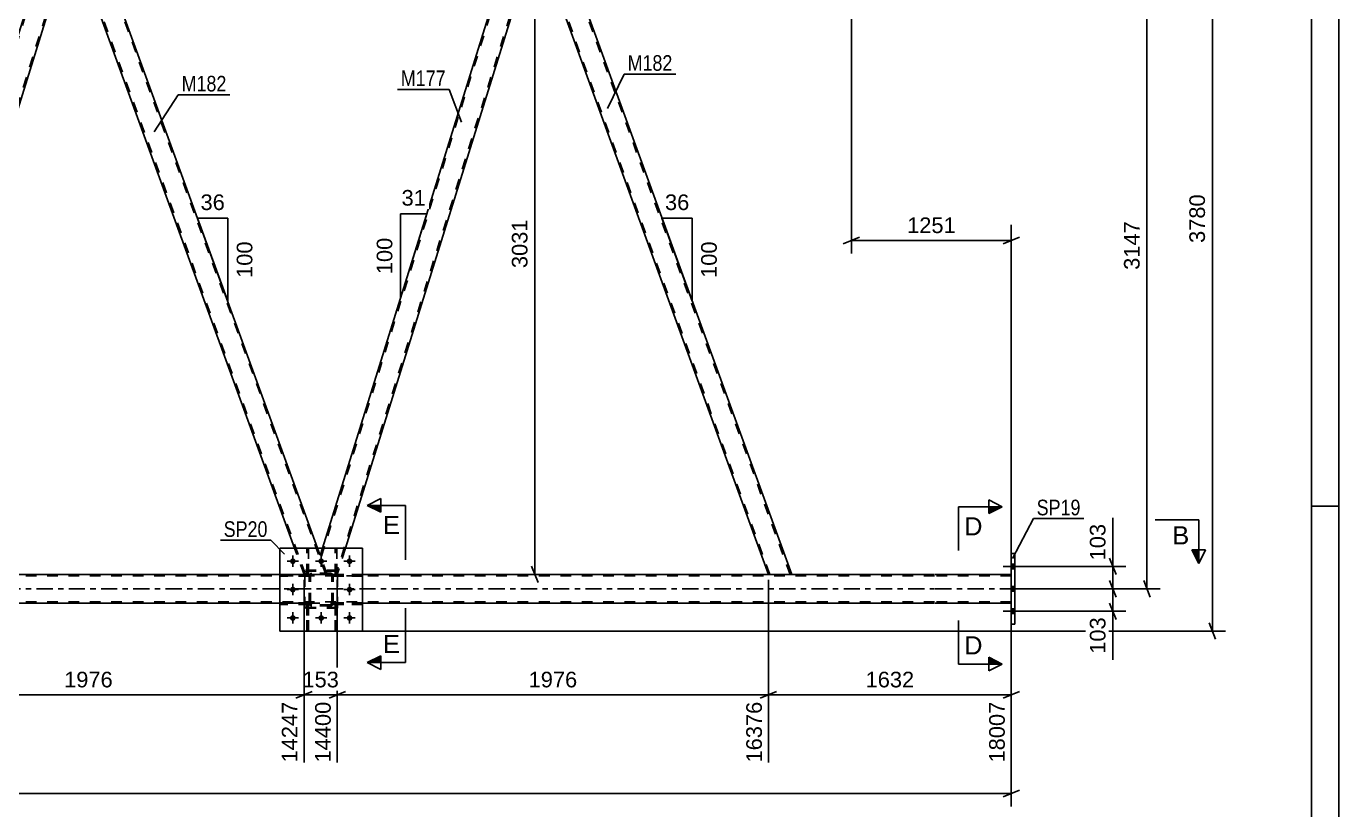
# Model space of a CAD drawing. Header units: millimetres. Extents: x -36 to 805, y -409 to 185.
# Drawn here: x 564.6 to 805.1, y -166.4 to -22.7 of the extents above; entities that cross this region are included whole.
import ezdxf

# ---------------------------------------------------------------- set-up
doc = ezdxf.new("R2010")
doc.units = ezdxf.units.MM
doc.linetypes.add('DXK_LINE_DOT2', pattern=[3.9198, 1.9599, -1.9599])
doc.linetypes.add('DXK_LINE_DOT3', pattern=[5.9187, 2.979, -0.9799, 0.9799, -0.9799])
doc.styles.add('Arial', font='ARIAL.TTF', dxfattribs={"height": 0.2})
doc.styles.add('Arial Narrow', font='ARIALN.TTF', dxfattribs={"height": 0.2})

# ---------------------------------------------------------------- blocks, each defined once
blk = doc.blocks.new('Unknown-203724355-1135')
at = {"color": 5, "linetype": 'Continuous'}
for p, q in [((805.14, -408.7), (805.14, 185.3)), ((800.14, -403.7), (800.14, 180.3)), ((805.14, -110.7), (800.14, -110.7))]:
    blk.add_line(p, q, dxfattribs=at)
blk = doc.blocks.new('Part-203724355-4261 - 3772')
at = {"color": 7, "linetype": 'DXK_LINE_DOT2'}
for p, q in [((620.82, -128.75), (620.82, -128.43)), ((620.82, -128.43), (626.22, -128.43)), ((626.22, -128.75), (620.82, -128.75)), ((621.42, -128.75), (621.42, -128.43)), ((626.22, -128.43), (626.22, -128.75))]:
    blk.add_line(p, q, dxfattribs=at)
blk = doc.blocks.new('Part-203724355-4108 - 3772')
at = {"color": 7, "linetype": 'DXK_LINE_DOT2'}
for p, q in [((621.49, -128.76), (621.17, -128.76)), ((621.17, -128.76), (621.17, -133.59)), ((621.17, -129.36), (621.49, -129.36)), ((621.49, -133.59), (621.49, -128.76)), ((621.17, -133.59), (621.49, -133.59))]:
    blk.add_line(p, q, dxfattribs=at)
blk = doc.blocks.new('Part-203724355-3870 - 3772')
at = {"color": 7, "linetype": 'DXK_LINE_DOT2'}
for p, q in [((731.06, -123.46), (45.58, -123.46)), ((626.22, -123.22), (611.02, -123.22)), ((745.12, -123.46), (731.16, -123.46)), ((745.12, -123.22), (745.12, -128.5)), ((731.06, -128.26), (45.58, -128.26)), ((626.22, -128.5), (611.02, -128.5)), ((745.12, -128.26), (731.16, -128.26))]:
    blk.add_line(p, q, dxfattribs=at)
at = {"color": 2, "linetype": 'Continuous'}
for p, q in [((611.02, -123.22), (455.95, -123.22)), ((731.06, -123.22), (626.22, -123.22)), ((745.12, -123.22), (731.16, -123.22)), ((611.02, -128.5), (455.95, -128.5)), ((731.06, -128.5), (626.22, -128.5)), ((745.12, -128.5), (731.16, -128.5))]:
    blk.add_line(p, q, dxfattribs=at)
at = {"color": 7, "linetype": 'DXK_LINE_DOT3'}
for p, q in [((45.58, -125.86), (731.06, -125.86)), ((731.16, -125.86), (745.12, -125.86))]:
    blk.add_line(p, q, dxfattribs=at)
blk = doc.blocks.new('Part-203724355-3836 - 3772')
at = {"color": 2, "linetype": 'Continuous'}
for p, q in [((660.74, -2), (656.48, -2)), ((704.86, -123.22), (660.74, -2)), ((700.6, -123.22), (658.03, -6.25))]:
    blk.add_line(p, q, dxfattribs=at)
at = {"color": 7, "linetype": 'DXK_LINE_DOT2'}
for p, q in [((656.48, -2), (656.52, -2)), ((656.48, -2), (658.03, -6.25)), ((700.86, -123.22), (656.73, -2)), ((704.6, -123.22), (660.48, -2)), ((700.6, -123.22), (704.86, -123.22))]:
    blk.add_line(p, q, dxfattribs=at)
blk = doc.blocks.new('Part-203724355-3851 - 3772')
at = {"color": 7, "linetype": 'DXK_LINE_DOT2'}
for p, q in [((655.41, -2), (618.59, -120.12)), ((655.41, -2), (655.43, -2)), ((657.89, -5.88), (621.32, -123.22)), ((618.46, -119.75), (618.88, -118.4)), ((619.72, -123.22), (618.46, -119.75)), ((623.07, -118.4), (621.57, -123.22)), ((621.57, -123.22), (619.72, -123.22))]:
    blk.add_line(p, q, dxfattribs=at)
at = {"color": 2, "linetype": 'Continuous'}
for p, q in [((655.16, -2), (618.88, -118.4)), ((655.2, -2), (655.16, -2)), ((656.48, -2), (655.2, -2)), ((658.03, -6.25), (656.48, -2)), ((658.03, -6.25), (623.07, -118.4))]:
    blk.add_line(p, q, dxfattribs=at)
blk = doc.blocks.new('Part-203724355-4107 - 3772')
at = {"color": 7, "linetype": 'DXK_LINE_DOT2'}
for p, q in [((621.62, -122.59), (615.62, -122.59)), ((615.62, -129.39), (615.62, -122.59)), ((621.62, -129.39), (621.62, -122.59)), ((621.62, -129.39), (615.62, -129.39))]:
    blk.add_line(p, q, dxfattribs=at)
blk = doc.blocks.new('Part-203724355-3858 - 3772')
at = {"color": 7, "linetype": 'DXK_LINE_DOT2'}
for p, q in [((621.62, -122.46), (615.62, -122.46)), ((615.62, -129.26), (615.62, -122.46)), ((621.62, -129.26), (621.62, -122.46)), ((621.62, -129.26), (615.62, -129.26))]:
    blk.add_line(p, q, dxfattribs=at)
blk = doc.blocks.new('Part-203724355-3859 - 3772')
at = {"color": 7, "linetype": 'DXK_LINE_DOT2'}
for p, q in [((616.42, -123.48), (616.45, -123.29)), ((616.45, -123.29), (616.42, -123.48)), ((616.42, -128.52), (616.42, -123.48)), ((616.66, -123.48), (616.68, -123.38)), ((616.66, -128.52), (616.66, -123.48)), ((616.68, -123.38), (616.73, -123.31)), ((616.71, -123.03), (616.9, -123)), ((616.9, -123), (616.71, -123.03)), ((616.73, -123.31), (616.8, -123.25)), ((616.8, -123.25), (616.9, -123.24)), ((620.34, -123), (616.9, -123)), ((616.9, -123.24), (620.34, -123.24)), ((620.34, -123), (620.52, -123.03)), ((620.52, -123.03), (620.34, -123)), ((620.34, -123.24), (620.43, -123.25)), ((620.43, -123.25), (620.51, -123.31)), ((620.51, -123.31), (620.56, -123.38)), ((620.56, -123.38), (620.58, -123.48)), ((620.58, -128.52), (620.58, -123.48)), ((620.78, -123.29), (620.82, -123.48)), ((620.82, -123.48), (620.78, -123.29)), ((620.82, -128.52), (620.82, -123.48)), ((616.45, -128.7), (616.42, -128.52)), ((616.42, -128.52), (616.45, -128.7)), ((616.68, -128.61), (616.66, -128.52)), ((616.73, -128.69), (616.68, -128.61)), ((616.9, -129), (616.71, -128.96)), ((616.71, -128.96), (616.9, -129)), ((616.8, -128.74), (616.73, -128.69)), ((616.9, -128.76), (616.8, -128.74)), ((620.34, -128.76), (616.9, -128.76)), ((620.34, -129), (616.9, -129)), ((620.43, -128.74), (620.34, -128.76)), ((620.52, -128.96), (620.34, -129)), ((620.34, -129), (620.52, -128.96)), ((620.51, -128.69), (620.43, -128.74)), ((620.56, -128.61), (620.51, -128.69)), ((620.58, -128.52), (620.56, -128.61)), ((620.82, -128.52), (620.78, -128.7)), ((620.78, -128.7), (620.82, -128.52))]:
    blk.add_line(p, q, dxfattribs=at)
at = {"color": 7, "linetype": 'DXK_LINE_DOT3'}
blk.add_line((618.62, -126), (618.62, -126), dxfattribs=at)
at = {"color": 7, "linetype": 'DXK_LINE_DOT2'}
for centre, start, end in [((616.9, -123.48), 112.5, 157.5), ((616.9, -123.48), 112.5, 157.5), ((620.34, -123.48), 22.5, 67.5), ((620.34, -123.48), 22.5, 67.5), ((616.9, -128.52), 202.5, 247.5), ((616.9, -128.52), 202.5, 247.5), ((620.34, -128.52), 292.5, 337.5), ((620.34, -128.52), 292.5, 337.5)]:
    blk.add_arc(centre, 0.48, start, end, dxfattribs=at)
blk = doc.blocks.new('Part-203724355-3952 - 3772')
at = {"color": 7, "linetype": 'DXK_LINE_DOT2'}
for p, q in [((615.97, -133.59), (615.97, -128.76)), ((615.97, -128.76), (616.29, -128.76)), ((615.97, -129.36), (616.29, -129.36)), ((616.29, -128.76), (616.29, -133.59)), ((616.29, -133.59), (615.97, -133.59))]:
    blk.add_line(p, q, dxfattribs=at)
blk = doc.blocks.new('Part-203724355-3888 - 3772')
at = {"color": 2, "linetype": 'Continuous'}
for p, q in [((575.6, -2), (571.35, -2)), ((617.97, -118.4), (575.6, -2)), ((613.71, -118.4), (572.89, -6.25))]:
    blk.add_line(p, q, dxfattribs=at)
at = {"color": 7, "linetype": 'DXK_LINE_DOT2'}
for p, q in [((571.35, -2), (571.38, -2)), ((571.35, -2), (572.89, -6.25)), ((615.72, -123.22), (571.6, -2)), ((619.47, -123.22), (575.35, -2)), ((615.47, -123.22), (613.71, -118.4)), ((619.72, -123.22), (617.97, -118.4)), ((619.72, -123.22), (615.47, -123.22))]:
    blk.add_line(p, q, dxfattribs=at)
blk = doc.blocks.new('Part-203724355-3932 - 3772')
at = {"color": 2, "linetype": 'Continuous'}
for p, q in [((533.33, -119.75), (570.03, -2)), ((570.07, -2), (570.03, -2)), ((571.35, -2), (570.07, -2)), ((572.89, -6.25), (571.35, -2)), ((572.89, -6.25), (536.43, -123.22)), ((534.59, -123.22), (533.33, -119.75))]:
    blk.add_line(p, q, dxfattribs=at)
at = {"color": 7, "linetype": 'DXK_LINE_DOT2'}
for p, q in [((570.28, -2), (533.46, -120.12)), ((570.28, -2), (570.3, -2)), ((572.76, -5.88), (536.18, -123.22)), ((534.59, -123.22), (536.43, -123.22))]:
    blk.add_line(p, q, dxfattribs=at)
blk = doc.blocks.new('Part-203724355-4263 - 3772')
at = {"color": 7, "linetype": 'DXK_LINE_DOT2'}
for p, q in [((616.42, -128.43), (611.02, -128.43)), ((611.02, -128.75), (611.02, -128.43)), ((616.42, -128.75), (611.02, -128.75)), ((615.82, -128.75), (615.82, -128.43)), ((616.42, -128.43), (616.42, -128.75))]:
    blk.add_line(p, q, dxfattribs=at)
blk = doc.blocks.new('Part-203724355-3995 - 3772')
at = {"color": 2, "linetype": 'Continuous'}
for p, q in [((745.12, -132.36), (745.12, -119.36)), ((745.76, -119.36), (745.12, -119.36)), ((745.76, -119.36), (745.76, -132.36)), ((745.76, -132.36), (745.12, -132.36))]:
    blk.add_line(p, q, dxfattribs=at)
blk = doc.blocks.new('Bolt-203724355-4007 - 3772')
at = {"linetype": 'Continuous'}
for points in [[(613.94, -120.8, -1), (612.9, -120.8, -1)], [(619.14, -120.8, -1), (618.1, -120.8, -1)], [(624.34, -120.8, -1), (623.3, -120.8, -1)], [(613.94, -126, -1), (612.9, -126, -1)], [(624.34, -126, -1), (623.3, -126, -1)], [(613.94, -131.2, -1), (612.9, -131.2, -1)], [(619.14, -131.2, -1), (618.1, -131.2, -1)], [(624.34, -131.2, -1), (623.3, -131.2, -1)]]:
    blk.add_hatch(color=1, dxfattribs=at).paths.add_polyline_path(points)
at = {"color": 1, "linetype": 'Continuous'}
for p, q in [((613.42, -119.76), (613.42, -121.84)), ((618.62, -119.76), (618.62, -121.84)), ((623.82, -119.76), (623.82, -121.84)), ((614.46, -120.8), (612.38, -120.8)), ((619.66, -120.8), (617.58, -120.8)), ((624.86, -120.8), (622.78, -120.8)), ((613.42, -124.96), (613.42, -127.04)), ((623.82, -124.96), (623.82, -127.04)), ((614.46, -126), (612.38, -126)), ((624.86, -126), (622.78, -126)), ((614.46, -131.2), (612.38, -131.2)), ((613.42, -130.16), (613.42, -132.24)), ((619.66, -131.2), (617.58, -131.2)), ((618.62, -130.16), (618.62, -132.24)), ((624.86, -131.2), (622.78, -131.2)), ((623.82, -130.16), (623.82, -132.24))]:
    blk.add_line(p, q, dxfattribs=at)
blk = doc.blocks.new('Bolt-203724355-4008 - 3772')
at = {"color": 1, "linetype": 'Continuous'}
for p, q in [((613.42, -119.76), (613.42, -120.45)), ((618.62, -119.76), (618.62, -120.45)), ((623.82, -119.76), (623.82, -120.45)), ((612.38, -120.8), (613.07, -120.8)), ((613.42, -121.84), (613.42, -121.14)), ((614.46, -120.8), (613.76, -120.8)), ((617.58, -120.8), (618.27, -120.8)), ((618.62, -121.84), (618.62, -121.14)), ((619.66, -120.8), (618.96, -120.8)), ((622.78, -120.8), (623.47, -120.8)), ((623.82, -121.84), (623.82, -121.14)), ((624.86, -120.8), (624.16, -120.8)), ((613.42, -124.96), (613.42, -125.65)), ((623.82, -124.96), (623.82, -125.65)), ((612.38, -126), (613.07, -126)), ((613.42, -127.04), (613.42, -126.34)), ((614.46, -126), (613.76, -126)), ((622.78, -126), (623.47, -126)), ((623.82, -127.04), (623.82, -126.34)), ((624.86, -126), (624.16, -126)), ((612.38, -131.2), (613.07, -131.2)), ((613.42, -130.16), (613.42, -130.85)), ((613.42, -132.24), (613.42, -131.54)), ((614.46, -131.2), (613.76, -131.2)), ((617.58, -131.2), (618.27, -131.2)), ((618.62, -130.16), (618.62, -130.85)), ((618.62, -132.24), (618.62, -131.54)), ((619.66, -131.2), (618.96, -131.2)), ((622.78, -131.2), (623.47, -131.2)), ((623.82, -130.16), (623.82, -130.85)), ((623.82, -132.24), (623.82, -131.54)), ((624.86, -131.2), (624.16, -131.2))]:
    blk.add_line(p, q, dxfattribs=at)
blk = doc.blocks.new('Bolt-203724355-4017 - 3772')
at = {"linetype": 'Continuous'}
for points in [[(745.12, -121.32), (745.12, -122.2), (745.76, -122.2), (745.76, -121.32)], [(745.12, -121.32), (745.12, -122.2), (745.76, -122.2), (745.76, -121.32)], [(745.12, -121.32), (745.12, -122.2), (745.76, -122.2), (745.76, -121.32)], [(745.12, -125.42), (745.12, -126.3), (745.76, -126.3), (745.76, -125.42)], [(745.12, -125.42), (745.12, -126.3), (745.76, -126.3), (745.76, -125.42)], [(745.12, -129.52), (745.12, -130.4), (745.76, -130.4), (745.76, -129.52)], [(745.12, -129.52), (745.12, -130.4), (745.76, -130.4), (745.76, -129.52)], [(745.12, -129.52), (745.12, -130.4), (745.76, -130.4), (745.76, -129.52)]]:
    blk.add_hatch(color=1, dxfattribs=at).paths.add_polyline_path(points)
at = {"color": 1, "linetype": 'Continuous'}
for p, q in [((746.92, -121.76), (743.6, -121.76)), ((746.92, -121.76), (743.6, -121.76)), ((746.92, -121.76), (743.6, -121.76)), ((745.76, -121.32), (745.12, -121.32)), ((745.76, -121.32), (745.12, -121.32)), ((745.76, -121.32), (745.12, -121.32)), ((745.76, -122.2), (745.12, -122.2)), ((745.76, -122.2), (745.12, -122.2)), ((745.76, -122.2), (745.12, -122.2)), ((746.92, -125.86), (743.6, -125.86)), ((746.92, -125.86), (743.6, -125.86)), ((745.76, -125.42), (745.12, -125.42)), ((745.76, -125.42), (745.12, -125.42)), ((745.76, -126.3), (745.12, -126.3)), ((745.76, -126.3), (745.12, -126.3)), ((745.76, -129.52), (745.12, -129.52)), ((745.76, -129.52), (745.12, -129.52)), ((745.76, -129.52), (745.12, -129.52)), ((746.92, -129.96), (743.6, -129.96)), ((746.92, -129.96), (743.6, -129.96)), ((746.92, -129.96), (743.6, -129.96)), ((745.76, -130.4), (745.12, -130.4)), ((745.76, -130.4), (745.12, -130.4)), ((745.76, -130.4), (745.12, -130.4))]:
    blk.add_line(p, q, dxfattribs=at)
blk = doc.blocks.new('Part-203724355-4022 - 3772')
at = {"color": 2, "linetype": 'Continuous'}
for p, q in [((626.22, -118.4), (611.02, -118.4)), ((611.02, -133.6), (611.02, -118.4)), ((626.22, -133.6), (626.22, -118.4)), ((626.22, -133.6), (611.02, -133.6))]:
    blk.add_line(p, q, dxfattribs=at)
blk = doc.blocks.new('Part-203724355-4054 - 3772')
at = {"color": 7, "linetype": 'DXK_LINE_DOT2'}
for p, q in [((611.02, -118.4), (626.22, -118.4)), ((611.02, -118.4), (611.02, -133.6)), ((626.22, -118.4), (626.22, -133.6)), ((611.02, -133.6), (626.22, -133.6))]:
    blk.add_line(p, q, dxfattribs=at)
blk = doc.blocks.new('Part-203724355-4089 - 3772')
at = {"color": 7, "linetype": 'DXK_LINE_DOT2'}
for p, q in [((616.29, -128.76), (615.97, -128.76)), ((615.97, -128.76), (615.97, -133.59)), ((615.97, -129.36), (616.29, -129.36)), ((616.29, -133.59), (616.29, -128.76)), ((615.97, -133.59), (616.29, -133.59))]:
    blk.add_line(p, q, dxfattribs=at)
blk = doc.blocks.new('Part-203724355-4095 - 3772')
at = {"color": 2, "linetype": 'Continuous'}
for p, q in [((615.97, -118.4), (615.97, -118.39)), ((616.29, -118.39), (615.97, -118.39)), ((616.29, -118.4), (616.29, -118.39))]:
    blk.add_line(p, q, dxfattribs=at)
at = {"color": 7, "linetype": 'DXK_LINE_DOT2'}
for p, q in [((615.97, -123.24), (615.97, -118.4)), ((616.29, -123.24), (616.29, -118.4)), ((615.97, -122.64), (616.29, -122.64)), ((616.29, -123.24), (615.97, -123.24))]:
    blk.add_line(p, q, dxfattribs=at)
blk = doc.blocks.new('Part-203724355-4098 - 3772')
at = {"color": 7, "linetype": 'DXK_LINE_DOT2'}
for p, q in [((616.42, -128.43), (611.02, -128.43)), ((611.02, -128.43), (611.02, -128.75)), ((616.42, -128.75), (611.02, -128.75)), ((615.82, -128.75), (615.82, -128.43)), ((616.42, -128.75), (616.42, -128.43))]:
    blk.add_line(p, q, dxfattribs=at)
blk = doc.blocks.new('Part-203724355-4099 - 3772')
at = {"color": 7, "linetype": 'DXK_LINE_DOT2'}
for p, q in [((621.17, -123.24), (621.17, -118.39)), ((621.17, -118.39), (621.49, -118.39)), ((621.49, -118.39), (621.49, -123.24)), ((621.17, -122.64), (621.49, -122.64)), ((621.49, -123.24), (621.17, -123.24))]:
    blk.add_line(p, q, dxfattribs=at)
blk = doc.blocks.new('Part-203724355-4101 - 3772')
at = {"color": 7, "linetype": 'DXK_LINE_DOT2'}
for p, q in [((621.17, -133.59), (621.17, -128.76)), ((621.17, -128.76), (621.49, -128.76)), ((621.17, -129.36), (621.49, -129.36)), ((621.49, -128.76), (621.49, -133.59)), ((621.49, -133.59), (621.17, -133.59))]:
    blk.add_line(p, q, dxfattribs=at)
blk = doc.blocks.new('Part-203724355-4103 - 3772')
at = {"color": 7, "linetype": 'DXK_LINE_DOT2'}
for p, q in [((616.42, -123.48), (616.45, -123.29)), ((616.45, -123.29), (616.42, -123.48)), ((616.42, -128.52), (616.42, -123.48)), ((616.66, -123.48), (616.68, -123.38)), ((616.66, -128.52), (616.66, -123.48)), ((616.68, -123.38), (616.73, -123.31)), ((616.71, -123.03), (616.9, -123)), ((616.9, -123), (616.71, -123.03)), ((616.73, -123.31), (616.8, -123.25)), ((616.8, -123.25), (616.9, -123.24)), ((620.34, -123), (616.9, -123)), ((616.9, -123.24), (620.34, -123.24)), ((620.34, -123), (620.52, -123.03)), ((620.52, -123.03), (620.34, -123)), ((620.34, -123.24), (620.43, -123.25)), ((620.43, -123.25), (620.51, -123.31)), ((620.51, -123.31), (620.56, -123.38)), ((620.56, -123.38), (620.58, -123.48)), ((620.58, -128.52), (620.58, -123.48)), ((620.78, -123.29), (620.82, -123.48)), ((620.82, -123.48), (620.78, -123.29)), ((620.82, -128.52), (620.82, -123.48)), ((616.45, -128.7), (616.42, -128.52)), ((616.42, -128.52), (616.45, -128.7)), ((616.68, -128.61), (616.66, -128.52)), ((616.73, -128.69), (616.68, -128.61)), ((616.9, -129), (616.71, -128.96)), ((616.71, -128.96), (616.9, -129)), ((616.8, -128.74), (616.73, -128.69)), ((616.9, -128.76), (616.8, -128.74)), ((620.34, -128.76), (616.9, -128.76)), ((620.34, -129), (616.9, -129)), ((620.43, -128.74), (620.34, -128.76)), ((620.52, -128.96), (620.34, -129)), ((620.34, -129), (620.52, -128.96)), ((620.51, -128.69), (620.43, -128.74)), ((620.56, -128.61), (620.51, -128.69)), ((620.58, -128.52), (620.56, -128.61)), ((620.82, -128.52), (620.78, -128.7)), ((620.78, -128.7), (620.82, -128.52))]:
    blk.add_line(p, q, dxfattribs=at)
at = {"color": 7, "linetype": 'DXK_LINE_DOT3'}
blk.add_line((618.62, -126), (618.62, -126), dxfattribs=at)
at = {"color": 7, "linetype": 'DXK_LINE_DOT2'}
for centre, start, end in [((616.9, -123.48), 112.5, 157.5), ((616.9, -123.48), 112.5, 157.5), ((620.34, -123.48), 22.5, 67.5), ((620.34, -123.48), 22.5, 67.5), ((616.9, -128.52), 202.5, 247.5), ((616.9, -128.52), 202.5, 247.5), ((620.34, -128.52), 292.5, 337.5), ((620.34, -128.52), 292.5, 337.5)]:
    blk.add_arc(centre, 0.48, start, end, dxfattribs=at)
blk = doc.blocks.new('Part-203724355-4112 - 3772')
at = {"color": 7, "linetype": 'DXK_LINE_DOT2'}
for p, q in [((626.22, -128.43), (620.82, -128.43)), ((620.82, -128.43), (620.82, -128.75)), ((620.82, -128.75), (626.22, -128.75)), ((621.42, -128.75), (621.42, -128.43)), ((626.22, -128.75), (626.22, -128.43))]:
    blk.add_line(p, q, dxfattribs=at)
blk = doc.blocks.new('Part-203724355-4115 - 3772')
at = {"color": 7, "linetype": 'DXK_LINE_DOT2'}
for p, q in [((626.22, -123.23), (620.82, -123.23)), ((620.82, -123.23), (620.82, -123.55)), ((620.82, -123.55), (626.22, -123.55)), ((621.42, -123.55), (621.42, -123.23)), ((626.22, -123.55), (626.22, -123.23))]:
    blk.add_line(p, q, dxfattribs=at)
blk = doc.blocks.new('Part-203724355-4127 - 3772')
at = {"color": 7, "linetype": 'DXK_LINE_DOT2'}
for p, q in [((615.97, -123.24), (615.97, -118.39)), ((615.97, -118.39), (616.29, -118.39)), ((616.29, -118.39), (616.29, -123.24)), ((615.97, -122.64), (616.29, -122.64)), ((616.29, -123.24), (615.97, -123.24))]:
    blk.add_line(p, q, dxfattribs=at)
blk = doc.blocks.new('Part-203724355-4260 - 3772')
at = {"color": 7, "linetype": 'DXK_LINE_DOT2'}
for p, q in [((616.42, -123.23), (611.02, -123.23)), ((611.02, -123.23), (611.02, -123.55)), ((616.42, -123.55), (611.02, -123.55)), ((615.82, -123.55), (615.82, -123.23)), ((616.42, -123.55), (616.42, -123.23))]:
    blk.add_line(p, q, dxfattribs=at)
blk = doc.blocks.new('Part-203724355-4262 - 3772')
at = {"color": 7, "linetype": 'DXK_LINE_DOT2'}
for p, q in [((620.82, -123.55), (620.82, -123.23)), ((620.82, -123.23), (626.22, -123.23)), ((626.22, -123.55), (620.82, -123.55)), ((621.42, -123.55), (621.42, -123.23)), ((626.22, -123.23), (626.22, -123.55))]:
    blk.add_line(p, q, dxfattribs=at)
blk = doc.blocks.new('Part-203724355-4264 - 3772')
at = {"color": 7, "linetype": 'DXK_LINE_DOT2'}
for p, q in [((616.42, -123.23), (611.02, -123.23)), ((611.02, -123.55), (611.02, -123.23)), ((616.42, -123.55), (611.02, -123.55)), ((615.82, -123.55), (615.82, -123.23)), ((616.42, -123.23), (616.42, -123.55))]:
    blk.add_line(p, q, dxfattribs=at)
blk = doc.blocks.new('Part-203724355-4265 - 3772')
at = {"color": 2, "linetype": 'Continuous'}
for p, q in [((621.17, -118.4), (621.17, -118.39)), ((621.49, -118.39), (621.17, -118.39)), ((621.49, -118.4), (621.49, -118.39))]:
    blk.add_line(p, q, dxfattribs=at)
at = {"color": 7, "linetype": 'DXK_LINE_DOT2'}
for p, q in [((621.17, -123.24), (621.17, -118.4)), ((621.49, -123.24), (621.49, -118.4)), ((621.17, -122.64), (621.49, -122.64)), ((621.49, -123.24), (621.17, -123.24))]:
    blk.add_line(p, q, dxfattribs=at)
blk = doc.blocks.new('StraightDimension-203724355-22108 - 3772')
at = {"color": 7, "linetype": 'Continuous'}
for p, q in [((668.24, -2), (654.93, -2)), ((658.38, -3.5), (657.18, -0.5)), ((657.78, -123.22), (657.78, -2)), ((657.18, -121.72), (658.38, -124.72)), ((670.77, -123.22), (654.93, -123.22))]:
    blk.add_line(p, q, dxfattribs=at)
at = {"color": 0}
blk.add_wipeout([(657.03, -57.56), (652.83, -57.56), (652.83, -67.66), (657.03, -67.66)], dxfattribs=at)
at = {"color": 3, "style": 'Arial'}
blk.add_text('3031', height=2.865, rotation=90.0002, dxfattribs=at).set_placement((656.43, -67.06))
blk = doc.blocks.new('StraightDimension-203724355-21684 - 3772')
at = {"color": 7, "linetype": 'Continuous'}
for p, q in [((700.6, -124.22), (700.6, -157.69)), ((745.12, -129.5), (745.12, -157.69)), ((702.1, -144.67), (699.1, -145.87)), ((700.6, -145.27), (745.12, -145.27)), ((743.62, -145.87), (746.62, -144.67))]:
    blk.add_line(p, q, dxfattribs=at)
at = {"color": 0}
blk.add_wipeout([(727.91, -144.52), (727.91, -140.32), (717.81, -140.32), (717.81, -144.52)], dxfattribs=at)
at = {"color": 0, "linetype": 'Continuous'}
blk.add_wipeout([(744.52, -145.97), (740.32, -145.97), (740.32, -158.29), (744.52, -158.29)], dxfattribs=at)
at = {"color": 3, "style": 'Arial'}
blk.add_text('1632', height=2.865, dxfattribs=at).set_placement((718.41, -143.92))
at = {"color": 3, "linetype": 'Continuous', "style": 'Arial'}
blk.add_text('18007', height=2.865, rotation=90.0002, dxfattribs=at).set_placement((743.92, -157.69))
blk = doc.blocks.new('StraightDimension-203724355-22119 - 3772')
at = {"color": 7, "linetype": 'Continuous'}
for p, q in [((711.82, 17.6), (784.37, 17.6)), ((782.57, 16.1), (781.37, 19.1)), ((781.97, -133.6), (781.97, 17.6)), ((781.37, -132.1), (782.57, -135.1)), ((625.42, -133.6), (784.37, -133.6))]:
    blk.add_line(p, q, dxfattribs=at)
at = {"color": 0}
blk.add_wipeout([(781.22, -52.95), (777.02, -52.95), (777.02, -63.05), (781.22, -63.05)], dxfattribs=at)
at = {"color": 3, "style": 'Arial'}
blk.add_text('3780', height=2.865, rotation=90.0002, dxfattribs=at).set_placement((780.62, -62.45))
blk = doc.blocks.new('StraightDimension-203724355-22089 - 3772')
at = {"color": 7, "linetype": 'Continuous'}
for p, q in [((715.82, -3), (715.82, -64.39)), ((745.12, -122.46), (745.12, -59.14)), ((717.32, -61.39), (714.32, -62.59)), ((715.82, -61.99), (745.12, -61.99)), ((743.62, -62.59), (746.62, -61.39))]:
    blk.add_line(p, q, dxfattribs=at)
at = {"color": 0}
blk.add_wipeout([(735.52, -61.24), (735.52, -57.04), (725.42, -57.04), (725.42, -61.24)], dxfattribs=at)
at = {"color": 3, "style": 'Arial'}
blk.add_text('1251', height=2.865, dxfattribs=at).set_placement((726.02, -60.64))
blk = doc.blocks.new('StraightDimension-203724355-4422 - 3772')
at = {"color": 7, "linetype": 'Continuous'}
for p, q in [((763.13, -124.36), (764.33, -127.36)), ((746.76, -125.86), (766.13, -125.86)), ((763.73, -129.96), (763.73, -125.86)), ((764.33, -131.46), (763.13, -128.46)), ((746.76, -129.96), (766.13, -129.96))]:
    blk.add_line(p, q, dxfattribs=at)
at = {"color": 0}
blk.add_wipeout([(762.98, -130.49), (758.78, -130.49), (758.78, -138.36), (762.98, -138.36)], dxfattribs=at)
at = {"color": 7, "linetype": 'Continuous'}
blk.add_line((763.73, -129.96), (763.73, -138.88), dxfattribs=at)
blk.add_line((763.73, -129.96), (763.73, -138.88), dxfattribs=at)
at = {"color": 3, "style": 'Arial'}
blk.add_text('103', height=2.865, rotation=90.0002, dxfattribs=at).set_placement((762.38, -137.76))
blk = doc.blocks.new('StraightDimension-203724355-4432 - 3772')
at = {"color": 7, "linetype": 'Continuous'}
for p, q in [((763.13, -120.26), (764.33, -123.26)), ((746.76, -121.76), (766.13, -121.76)), ((763.73, -125.86), (763.73, -121.76)), ((764.33, -127.36), (763.13, -124.36)), ((746.76, -125.86), (766.13, -125.86))]:
    blk.add_line(p, q, dxfattribs=at)
at = {"color": 0}
blk.add_wipeout([(762.98, -113.36), (758.78, -113.36), (758.78, -121.24), (762.98, -121.24)], dxfattribs=at)
at = {"color": 7, "linetype": 'Continuous'}
blk.add_line((763.73, -121.76), (763.73, -112.84), dxfattribs=at)
blk.add_line((763.73, -121.76), (763.73, -112.84), dxfattribs=at)
at = {"color": 3, "style": 'Arial'}
blk.add_text('103', height=2.865, rotation=90.0002, dxfattribs=at).set_placement((762.38, -120.64))
blk = doc.blocks.new('AngleDimension-203724355-26976 - 3772')
at = {"color": 7, "linetype": 'Continuous'}
for p, q in [((633.16, -57.11), (637.98, -57.11)), ((633.16, -72.58), (637.98, -57.11)), ((633.16, -72.58), (633.16, -57.11)), ((634.92, -66.94), (637.98, -57.11))]:
    blk.add_line(p, q, dxfattribs=at)
at = {"color": 0}
for points in [[(638.4, -56.21), (638.4, -52.01), (632.75, -52.01), (632.75, -56.21)], [(632.26, -60.91), (628.06, -60.91), (628.06, -68.78), (632.26, -68.78)]]:
    blk.add_wipeout(points, dxfattribs=at)
at = {"color": 3, "style": 'Arial'}
blk.add_text('31', height=2.865, dxfattribs=at).set_placement((633.35, -55.61))
blk.add_text('100', height=2.865, rotation=90.0002, dxfattribs=at).set_placement((631.66, -68.18))
blk = doc.blocks.new('AngleDimension-203724355-27006 - 3772')
at = {"color": 7, "linetype": 'Continuous'}
for p, q in [((685.66, -70.47), (681.09, -57.92)), ((686.63, -57.92), (681.09, -57.92)), ((686.63, -73.14), (681.09, -57.92)), ((686.63, -73.14), (686.63, -57.92))]:
    blk.add_line(p, q, dxfattribs=at)
at = {"color": 0}
for points in [[(686.68, -57.02), (686.68, -52.82), (681.04, -52.82), (681.04, -57.02)], [(691.73, -61.59), (687.53, -61.59), (687.53, -69.46), (691.73, -69.46)]]:
    blk.add_wipeout(points, dxfattribs=at)
at = {"color": 3, "style": 'Arial'}
blk.add_text('36', height=2.865, dxfattribs=at).set_placement((681.64, -56.42))
blk.add_text('100', height=2.865, rotation=90.0002, dxfattribs=at).set_placement((691.13, -68.86))
blk = doc.blocks.new('StraightDimension-203724355-21685 - 3772')
at = {"color": 7, "linetype": 'Continuous'}
for p, q in [((621.57, -124.22), (621.57, -157.69)), ((700.6, -124.22), (700.6, -157.69)), ((623.07, -144.67), (620.07, -145.87)), ((621.57, -145.27), (700.6, -145.27)), ((699.1, -145.87), (702.1, -144.67))]:
    blk.add_line(p, q, dxfattribs=at)
at = {"color": 0}
blk.add_wipeout([(666.13, -144.52), (666.13, -140.32), (656.04, -140.32), (656.04, -144.52)], dxfattribs=at)
at = {"color": 0, "linetype": 'Continuous'}
blk.add_wipeout([(700, -145.97), (695.8, -145.97), (695.8, -158.29), (700, -158.29)], dxfattribs=at)
at = {"color": 3, "style": 'Arial'}
blk.add_text('1976', height=2.865, dxfattribs=at).set_placement((656.64, -143.92))
at = {"color": 3, "linetype": 'Continuous', "style": 'Arial'}
blk.add_text('16376', height=2.865, rotation=90.0002, dxfattribs=at).set_placement((699.4, -157.69))
blk = doc.blocks.new('StraightDimension-203724355-21686 - 3772')
at = {"color": 7, "linetype": 'Continuous'}
for p, q in [((615.47, -124.22), (615.47, -157.69)), ((621.57, -124.22), (621.57, -157.69)), ((613.97, -145.87), (616.97, -144.67)), ((615.47, -145.27), (621.57, -145.27)), ((623.07, -144.67), (620.07, -145.87))]:
    blk.add_line(p, q, dxfattribs=at)
at = {"color": 0}
blk.add_wipeout([(622.45, -144.52), (622.45, -140.32), (614.58, -140.32), (614.58, -144.52)], dxfattribs=at)
at = {"color": 0, "linetype": 'Continuous'}
blk.add_wipeout([(620.97, -145.97), (616.77, -145.97), (616.77, -158.29), (620.97, -158.29)], dxfattribs=at)
at = {"color": 3, "style": 'Arial'}
blk.add_text('153', height=2.865, dxfattribs=at).set_placement((615.18, -143.92))
at = {"color": 3, "linetype": 'Continuous', "style": 'Arial'}
blk.add_text('14400', height=2.865, rotation=90.0002, dxfattribs=at).set_placement((620.37, -157.69))
blk = doc.blocks.new('StraightDimension-203724355-21687 - 3772')
at = {"color": 7, "linetype": 'Continuous'}
for p, q in [((536.43, -124.22), (536.43, -157.69)), ((615.47, -124.22), (615.47, -157.69)), ((537.93, -144.67), (534.93, -145.87)), ((536.43, -145.27), (615.47, -145.27)), ((613.97, -145.87), (616.97, -144.67))]:
    blk.add_line(p, q, dxfattribs=at)
at = {"color": 0}
blk.add_wipeout([(581, -144.52), (581, -140.32), (570.9, -140.32), (570.9, -144.52)], dxfattribs=at)
at = {"color": 0, "linetype": 'Continuous'}
blk.add_wipeout([(614.87, -145.97), (610.67, -145.97), (610.67, -158.29), (614.87, -158.29)], dxfattribs=at)
at = {"color": 3, "style": 'Arial'}
blk.add_text('1976', height=2.865, dxfattribs=at).set_placement((571.5, -143.92))
at = {"color": 3, "linetype": 'Continuous', "style": 'Arial'}
blk.add_text('14247', height=2.865, rotation=90.0002, dxfattribs=at).set_placement((614.27, -157.69))
blk = doc.blocks.new('StraightDimension-203724355-22058 - 3772')
at = {"color": 7, "linetype": 'Continuous'}
for p, q in [((745.12, -129.5), (745.12, -165.76)), ((0, -163.36), (745.12, -163.36)), ((743.62, -163.96), (746.62, -162.76))]:
    blk.add_line(p, q, dxfattribs=at)
blk = doc.blocks.new('StraightDimension-203724355-22069 - 3772')
at = {"color": 7, "linetype": 'Continuous'}
for p, q in [((770.59, -1.5), (769.39, 1.5)), ((717.46, 0), (772.39, 0)), ((769.99, -125.86), (769.99, 0)), ((769.39, -124.36), (770.59, -127.36)), ((746.76, -125.86), (772.39, -125.86))]:
    blk.add_line(p, q, dxfattribs=at)
at = {"color": 0}
blk.add_wipeout([(769.24, -57.88), (765.04, -57.88), (765.04, -67.98), (769.24, -67.98)], dxfattribs=at)
at = {"color": 3, "style": 'Arial'}
blk.add_text('3147', height=2.865, rotation=90.0002, dxfattribs=at).set_placement((768.64, -67.38))
blk = doc.blocks.new('AngleDimension-203724355-26978 - 3772')
at = {"color": 7, "linetype": 'Continuous'}
for p, q in [((600.52, -70.47), (595.95, -57.92)), ((601.5, -57.92), (595.95, -57.92)), ((601.5, -73.14), (595.95, -57.92)), ((601.5, -73.14), (601.5, -57.92))]:
    blk.add_line(p, q, dxfattribs=at)
at = {"color": 0}
for points in [[(601.55, -57.02), (601.55, -52.82), (595.9, -52.82), (595.9, -57.02)], [(606.6, -61.59), (602.4, -61.59), (602.4, -69.46), (606.6, -69.46)]]:
    blk.add_wipeout(points, dxfattribs=at)
at = {"color": 3, "style": 'Arial'}
blk.add_text('36', height=2.865, dxfattribs=at).set_placement((596.5, -56.42))
blk.add_text('100', height=2.865, rotation=90.0002, dxfattribs=at).set_placement((606, -68.86))
blk = doc.blocks.new('Mark-203724355-3847 - 3772')
at = {"color": 0}
blk.add_wipeout([(641.45, -33.7), (641.45, -30.7), (633.22, -30.7), (633.22, -33.7)], dxfattribs=at)
blk.add_wipeout([(641.45, -33.7), (641.45, -30.7), (633.22, -30.7), (633.22, -33.7)], dxfattribs=at)
at = {"color": 30, "linetype": 'Continuous'}
for p in [(632.62, -34.3), (644.33, -40.3)]:
    blk.add_line(p, (642.05, -34.3), dxfattribs=at)
at = {"color": 3, "style": 'Arial Narrow'}
blk.add_text('M177', height=2.863, dxfattribs=at).set_placement((633.22, -33.7))
blk = doc.blocks.new('Mark-203724355-3832 - 3772')
at = {"color": 0}
blk.add_wipeout([(683, -30.89), (683, -27.89), (674.78, -27.89), (674.78, -30.89)], dxfattribs=at)
blk.add_wipeout([(683, -30.89), (683, -27.89), (674.78, -27.89), (674.78, -30.89)], dxfattribs=at)
at = {"color": 30, "linetype": 'Continuous'}
for p, q in [((671.08, -37.83), (674.18, -31.49)), ((674.18, -31.49), (683.6, -31.49))]:
    blk.add_line(p, q, dxfattribs=at)
at = {"color": 3, "style": 'Arial Narrow'}
blk.add_text('M182', height=2.863, dxfattribs=at).set_placement((674.78, -30.89))
blk = doc.blocks.new('Mark-203724355-3884 - 3772')
at = {"color": 0}
blk.add_wipeout([(601.25, -34.68), (601.25, -31.68), (593.03, -31.68), (593.03, -34.68)], dxfattribs=at)
blk.add_wipeout([(601.25, -34.68), (601.25, -31.68), (593.03, -31.68), (593.03, -34.68)], dxfattribs=at)
at = {"color": 30, "linetype": 'Continuous'}
for p, q in [((587.99, -42.1), (592.43, -35.28)), ((592.43, -35.28), (601.85, -35.28))]:
    blk.add_line(p, q, dxfattribs=at)
at = {"color": 3, "style": 'Arial Narrow'}
blk.add_text('M182', height=2.863, dxfattribs=at).set_placement((593.03, -34.68))
blk = doc.blocks.new('Mark-203724355-3991 - 3772')
at = {"color": 0}
blk.add_wipeout([(757.81, -112.38), (757.81, -109.38), (749.77, -109.38), (749.77, -112.38)], dxfattribs=at)
blk.add_wipeout([(757.81, -112.38), (757.81, -109.38), (749.77, -109.38), (749.77, -112.38)], dxfattribs=at)
at = {"color": 30, "linetype": 'Continuous'}
for p, q in [((745.31, -120.32), (749.17, -112.98)), ((749.17, -112.98), (758.41, -112.98))]:
    blk.add_line(p, q, dxfattribs=at)
at = {"color": 3, "style": 'Arial Narrow'}
blk.add_text('SP19', height=2.863, dxfattribs=at).set_placement((749.77, -112.38))
blk = doc.blocks.new('Mark-203724355-4018 - 3772')
at = {"color": 0}
blk.add_wipeout([(608.78, -116.34), (608.78, -113.34), (600.75, -113.34), (600.75, -116.34)], dxfattribs=at)
blk.add_wipeout([(608.78, -116.34), (608.78, -113.34), (600.75, -113.34), (600.75, -116.34)], dxfattribs=at)
at = {"color": 30, "linetype": 'Continuous'}
for p in [(600.15, -116.94), (611.9, -119.52)]:
    blk.add_line(p, (609.38, -116.94), dxfattribs=at)
at = {"color": 3, "style": 'Arial Narrow'}
blk.add_text('SP20', height=2.863, dxfattribs=at).set_placement((600.75, -116.34))
blk = doc.blocks.new('SectionMark-203724355-5919 - 3772')
at = {"color": 6, "linetype": 'Continuous'}
for p, q in [((740.97, -109.57), (743.47, -110.82)), ((735.47, -110.82), (743.47, -110.82)), ((735.47, -139.64), (743.47, -139.64)), ((743.47, -139.64), (740.97, -140.89))]:
    blk.add_line(p, q, dxfattribs=at)
at = {"color": 0, "linetype": 'Continuous'}
for points in [[(739.84, -116.07), (739.84, -112.57), (736.47, -112.57), (736.47, -116.07)], [(739.84, -137.89), (739.84, -134.39), (736.47, -134.39), (736.47, -137.89)]]:
    blk.add_wipeout(points, dxfattribs=at)
at = {"linetype": 'Continuous'}
for points in [[(740.97, -112.07), (740.97, -110.82), (743.47, -110.82)], [(740.97, -139.64), (740.97, -138.39), (743.47, -139.64)]]:
    blk.add_hatch(color=6, dxfattribs=at).paths.add_polyline_path(points)
at = {"color": 6, "linetype": 'Continuous'}
for p, q in [((740.97, -112.07), (740.97, -109.57)), ((735.47, -110.82), (735.47, -118.82)), ((743.47, -110.82), (740.97, -112.07)), ((735.47, -139.64), (735.47, -131.64)), ((743.47, -139.64), (740.97, -138.39)), ((740.97, -138.39), (740.97, -140.89))]:
    blk.add_line(p, q, dxfattribs=at)
at = {"color": 3, "linetype": 'Continuous', "style": 'Arial'}
for p in [(736.47, -116.07), (736.47, -137.89)]:
    blk.add_text('D', height=3.34, dxfattribs=at).set_placement(p)
blk = doc.blocks.new('SectionMark-203724355-5921 - 3772')
at = {"color": 6, "linetype": 'Continuous'}
for p, q in [((627.06, -110.57), (629.56, -109.32)), ((634.06, -110.57), (627.06, -110.57)), ((634.06, -139.38), (627.06, -139.38)), ((629.56, -140.63), (627.06, -139.38))]:
    blk.add_line(p, q, dxfattribs=at)
at = {"color": 0, "linetype": 'Continuous'}
for points in [[(633.06, -115.82), (633.06, -112.32), (629.95, -112.32), (629.95, -115.82)], [(633.06, -137.63), (633.06, -134.13), (629.95, -134.13), (629.95, -137.63)]]:
    blk.add_wipeout(points, dxfattribs=at)
at = {"linetype": 'Continuous'}
for points in [[(629.56, -110.57), (629.56, -111.82), (627.06, -110.57)], [(629.56, -138.13), (629.56, -139.38), (627.06, -139.38)]]:
    blk.add_hatch(color=6, dxfattribs=at).paths.add_polyline_path(points)
at = {"color": 6, "linetype": 'Continuous'}
for p, q in [((627.06, -110.57), (629.56, -111.82)), ((629.56, -111.82), (629.56, -109.32)), ((634.06, -110.57), (634.06, -120.57)), ((634.06, -139.38), (634.06, -129.38)), ((627.06, -139.38), (629.56, -138.13)), ((629.56, -138.13), (629.56, -140.63))]:
    blk.add_line(p, q, dxfattribs=at)
at = {"color": 3, "linetype": 'Continuous', "style": 'Arial'}
for p in [(629.95, -115.82), (629.95, -137.63)]:
    blk.add_text('E', height=3.34, dxfattribs=at).set_placement(p)
blk = doc.blocks.new('SectionMark-203724355-5925 - 3772')
at = {"color": 6, "linetype": 'Continuous'}
for p in [(779.49, -113.22), (780.74, -118.72)]:
    blk.add_line(p, (779.49, -121.22), dxfattribs=at)
at = {"color": 0, "linetype": 'Continuous'}
blk.add_wipeout([(777.74, -117.72), (777.74, -114.22), (774.63, -114.22), (774.63, -117.72)], dxfattribs=at)
at = {"linetype": 'Continuous'}
blk.add_hatch(color=6, dxfattribs=at).paths.add_polyline_path([(778.24, -118.72), (779.49, -118.72), (779.49, -121.22)])
at = {"color": 6, "linetype": 'Continuous'}
for p, q in [((779.49, -113.22), (771.49, -113.22)), ((778.24, -118.72), (780.74, -118.72)), ((779.49, -121.22), (778.24, -118.72))]:
    blk.add_line(p, q, dxfattribs=at)
at = {"color": 3, "linetype": 'Continuous', "style": 'Arial'}
blk.add_text('B', height=3.34, dxfattribs=at).set_placement((774.63, -117.72))

msp = doc.modelspace()

# ---------------------------------------------------------------- block references
for name in ['Unknown-203724355-1135', 'Part-203724355-3932 - 3772', 'Part-203724355-3888 - 3772', 'Part-203724355-3851 - 3772', 'Part-203724355-3836 - 3772', 'Part-203724355-4022 - 3772', 'Part-203724355-4054 - 3772', 'Bolt-203724355-4007 - 3772', 'Bolt-203724355-4008 - 3772', 'Part-203724355-4095 - 3772', 'Part-203724355-4127 - 3772', 'Part-203724355-4099 - 3772', 'Part-203724355-4265 - 3772', 'Part-203724355-3995 - 3772', 'Part-203724355-3858 - 3772', 'Part-203724355-4107 - 3772', 'Bolt-203724355-4017 - 3772', 'Part-203724355-3870 - 3772', 'Part-203724355-4260 - 3772', 'Part-203724355-4264 - 3772', 'Part-203724355-3859 - 3772', 'Part-203724355-4103 - 3772', 'Part-203724355-4115 - 3772', 'Part-203724355-4262 - 3772', 'Part-203724355-4263 - 3772', 'Part-203724355-4098 - 3772', 'Part-203724355-3952 - 3772', 'Part-203724355-4089 - 3772', 'Part-203724355-4261 - 3772', 'Part-203724355-4112 - 3772', 'Part-203724355-4108 - 3772', 'Part-203724355-4101 - 3772']:
    msp.add_blockref(name, (0, 0))

# ---------------------------------------------------------------- next in the draw order: block references
for name in ['StraightDimension-203724355-22108 - 3772', 'StraightDimension-203724355-21684 - 3772']:
    msp.add_blockref(name, (0, 0))

# ---------------------------------------------------------------- next in the draw order: block references
msp.add_blockref('StraightDimension-203724355-22119 - 3772', (0, 0))

# ---------------------------------------------------------------- next in the draw order: block references
for name in ['StraightDimension-203724355-22089 - 3772', 'AngleDimension-203724355-26976 - 3772', 'AngleDimension-203724355-27006 - 3772', 'StraightDimension-203724355-21685 - 3772', 'StraightDimension-203724355-4422 - 3772']:
    msp.add_blockref(name, (0, 0))

# ---------------------------------------------------------------- next in the draw order: block references
for name in ['StraightDimension-203724355-4432 - 3772', 'StraightDimension-203724355-21686 - 3772']:
    msp.add_blockref(name, (0, 0))

# ---------------------------------------------------------------- next in the draw order: block references
msp.add_blockref('StraightDimension-203724355-21687 - 3772', (0, 0))

# ---------------------------------------------------------------- next in the draw order: block references
msp.add_blockref('StraightDimension-203724355-22058 - 3772', (0, 0))

# ---------------------------------------------------------------- next in the draw order: block references
for name in ['StraightDimension-203724355-22069 - 3772', 'Mark-203724355-3832 - 3772', 'Mark-203724355-3847 - 3772', 'Mark-203724355-3884 - 3772', 'AngleDimension-203724355-26978 - 3772', 'SectionMark-203724355-5921 - 3772', 'Mark-203724355-4018 - 3772']:
    msp.add_blockref(name, (0, 0))

# ---------------------------------------------------------------- next in the draw order: block references
for name in ['SectionMark-203724355-5919 - 3772', 'Mark-203724355-3991 - 3772']:
    msp.add_blockref(name, (0, 0))

# ---------------------------------------------------------------- next in the draw order: block references
msp.add_blockref('SectionMark-203724355-5925 - 3772', (0, 0))

doc.saveas('drawing.dxf')
